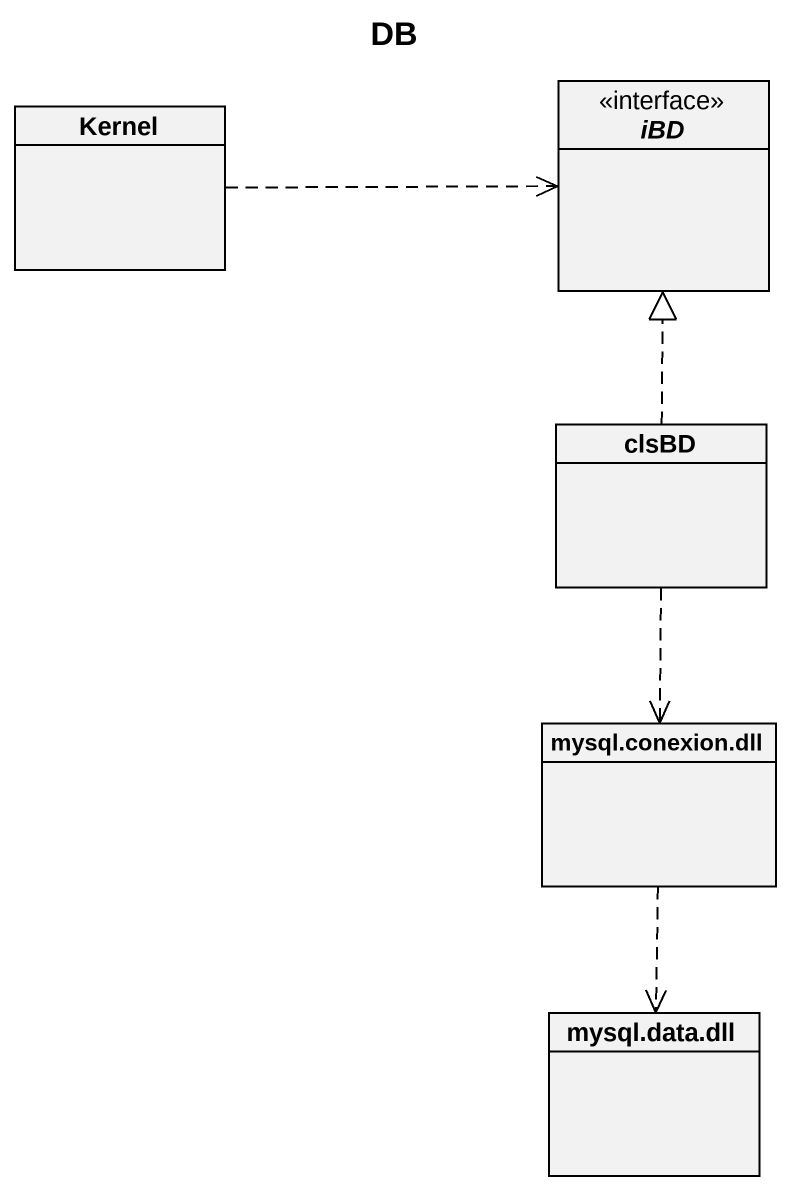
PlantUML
@startuml
title DB
hide circle
hide empty members
class Kernel
interface iBD <<interface>>
class clsBD
class "mysql.conexion.dll" as mysql_conexion_dll
class "mysql.data.dll" as mysql_data_dll
iBD <.left. Kernel
clsBD .up.|> iBD
clsBD ..> mysql_conexion_dll
mysql_conexion_dll ..> mysql_data_dll
@enduml
